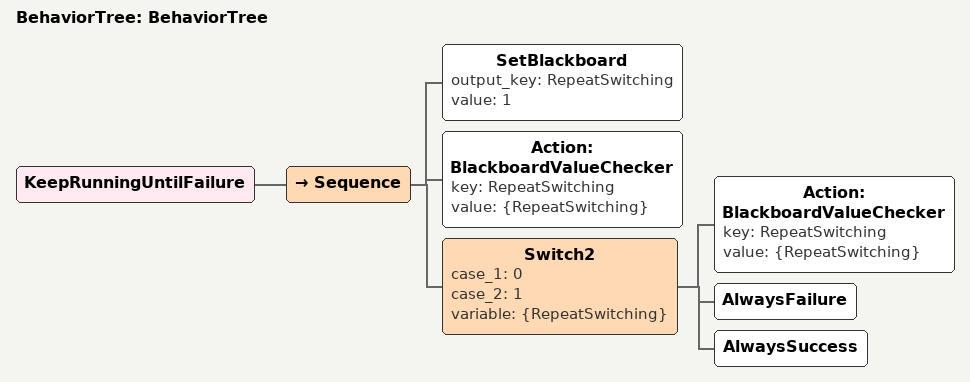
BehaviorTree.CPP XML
<?xml version="1.0"?>
<root main_tree_to_execute="BehaviorTree">
    <BehaviorTree ID="BehaviorTree">
        <KeepRunningUntilFailure>
            <Sequence>
                <SetBlackboard output_key="RepeatSwitching" value="1"/>
                <Action ID="BlackboardValueChecker" key="RepeatSwitching" value="{RepeatSwitching}"/>
                <Switch2 case_1="0" case_2="1" variable="{RepeatSwitching}">
                    <Action ID="BlackboardValueChecker" key="RepeatSwitching" value="{RepeatSwitching}"/>
                    <AlwaysFailure/>
                    <AlwaysSuccess/>
                </Switch2>
            </Sequence>
        </KeepRunningUntilFailure>
    </BehaviorTree>
</root>
